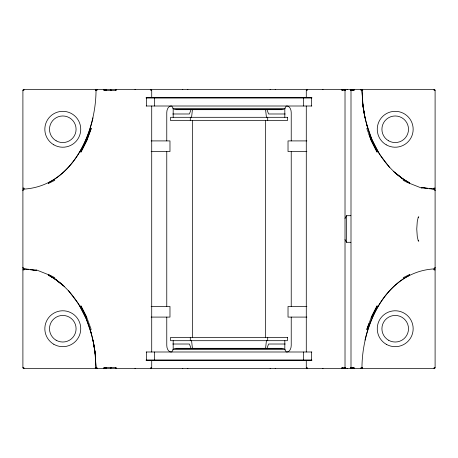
<?xml version="1.0" encoding="UTF-8"?>
<svg xmlns="http://www.w3.org/2000/svg" width="458" height="458" viewBox="0 0 458 458"><rect width="100%" height="100%" fill="white"/><g stroke="black" fill="none" stroke-linecap="round" stroke-linejoin="round"><path stroke-width="0.69" d="M110.699 367.619L110.601 368.598L111.403 367.619M23.009 267.598C24.652 271.949 24.056 268.886 22.9 267.649M434.991 190.402C433.348 186.051 433.944 189.114 435.1 190.351M96.031 90.375A0.996 0.996 0 0 1 97.027 89.384C94.537 89.447 94.915 90.884 97.027 90.381L97.027 89.384L96.323 89.671L96.031 90.375C95.871 132.877 72.152 186 24.119 189.097L23.318 189.463L22.9 190.351M361.969 367.625A0.996 0.996 0 0 1 360.973 368.616C363.463 368.553 363.085 367.116 360.973 367.619L360.973 368.616L361.677 368.329L361.969 367.625C362.129 325.123 385.848 272 433.881 268.903L434.682 268.537L435.1 267.649M351.475 367.619A0.996 0.521 -90 0 0 351.996 368.616L351.292 368.324L351 367.619L351 90.381L351.292 89.676L351.996 89.384A0.996 0.521 90 0 0 351.475 90.381M344.536 90.381A0.996 0.521 -90 0 0 344.015 89.384L344.719 89.676L345.017 90.381L345.017 367.619L344.719 368.324L344.015 368.616A0.996 0.521 -90 0 0 344.536 367.619M191.57 117.305L192.434 109.68L191.152 109.33L189.417 113.985L172.74 113.985M266.43 340.695L265.566 348.32L266.848 348.67L268.583 344.015L285.26 344.015M24.119 189.097L23.896 188.112L23.026 190.333M433.881 268.903L434.104 269.888L434.974 267.667M182.805 89.55L182.416 89.55M275.195 368.45L275.584 368.45M347.353 89.55L346.964 89.55M92.991 117.849C87.552 141.923 75.152 165.51 54.227 179.496L48.794 182.65A0.996 0.968 62.7 0 0 48.273 183.538L54.765 180.338L54.227 179.496M365.009 340.151C370.448 316.077 382.848 292.49 403.773 278.504L409.206 275.35A0.996 0.968 62.7 0 0 409.727 274.462L403.235 277.663L403.773 278.504M371.272 317.371L377.089 305.892L371.272 317.371L366.778 329.52L369.028 323.457M345.017 218.432L346.551 215.701L350.822 215.701M286.313 106.004L284.819 108.334L284.819 117.305M171.687 351.996L173.181 349.666L173.181 340.695M90.295 329.84L93.443 342.235L95.35 354.835L95.212 353.742C91.892 324.762 79.005 295.25 54.227 278.504L54.765 277.663L50.735 275.59L35.695 269.642M367.705 128.16L364.557 115.765L362.65 103.164L362.788 104.258C366.108 133.238 378.995 162.75 403.773 179.496L403.235 180.338L407.265 182.41L422.305 188.358M418.045 217.533L418.807 216.766L417.988 218.266L417.261 221.54L416.757 229L417.261 236.46L417.988 239.734L418.807 241.234L418.045 240.467M48.794 182.65L49.762 182.141M408.238 275.859L409.206 275.35M322.535 89.516L323.033 89.384M135.465 368.484L134.967 368.616M23.896 89.384L434.104 89.384A0.996 0.996 0 0 1 435.1 90.381L435.1 367.619A0.996 0.996 0 0 1 434.104 368.616L23.896 368.616A0.996 0.996 0 0 1 22.9 367.619L22.9 90.381A0.996 0.996 0 0 1 23.896 89.384L23.896 90.381L22.9 90.381M435.1 90.381L434.104 90.381L434.104 89.384M146.073 97.359L311.927 97.359M146.176 98.029L311.824 98.029M146.176 106.004L311.824 106.004M172.781 108.334L285.219 108.334M173.948 109.33L284.052 109.33M175.941 109.68L282.059 109.68M285.26 113.985L268.583 113.985L266.848 109.33L265.566 109.68L266.43 117.305M151.111 140.909L169.975 140.909L169.975 151.546L151.111 151.546M306.889 140.909L288.025 140.909L288.025 151.546L306.889 151.546M22.9 188.112L23.896 188.112M434.104 188.112L435.1 188.112M345.017 239.637L346.551 242.299L350.822 242.299M22.9 269.888L23.896 269.888M434.104 269.888L435.1 269.888M151.111 306.454L169.975 306.454L169.975 317.091L151.111 317.091M306.889 306.454L288.025 306.454L288.025 317.091L306.889 317.091M172.74 344.015L189.417 344.015L191.152 348.67L192.434 348.32L191.57 340.695M175.941 348.32L282.059 348.32M173.948 348.67L284.052 348.67M172.781 349.666L285.219 349.666M146.176 351.996L311.824 351.996M146.176 359.971L311.824 359.971M146.073 360.641L311.927 360.641M22.9 367.619L23.896 367.619L23.896 368.616M435.1 367.619L434.104 367.619L434.104 368.616M429.117 188.713L434.064 189.114L421.801 187.459L424.423 187.963M28.883 269.287L23.936 268.886L36.199 270.541L33.577 270.037M134.967 89.384L135.465 89.516M323.033 368.616L322.535 368.484M425.98 188.324L427.131 188.507M30.869 269.493L32.02 269.676M425.734 188.221L427.045 188.473L421.532 187.379L424.114 187.946M32.266 269.779L30.955 269.527L36.468 270.621L33.886 270.054M409.727 183.538A0.996 0.968 -62.7 0 0 409.206 182.65L406.349 181.076M48.273 274.462A0.996 0.968 -62.7 0 0 48.794 275.35L54.227 278.504M408.433 182.244L409.206 182.65M48.794 275.35L49.567 275.756M403.773 179.496L407.128 181.528M50.872 276.472L53.351 277.943M409.412 182.759L402.141 178.408L394.876 172.666L403.756 179.525L393.725 171.636M48.588 275.241L55.859 279.592L63.124 285.334L54.244 278.475L64.275 286.365M404.649 180.057L405.513 180.584M275.584 89.55L275.195 89.55M346.964 368.45L347.353 368.45M182.416 368.45L182.805 368.45M389.506 167.359L379.367 153.951L371.713 139.123L366.32 123.276M68.494 290.641L78.633 304.049L86.287 318.877L91.68 334.724M171.687 106.004L173.181 108.334L173.181 117.305M286.313 351.996L284.819 349.666L284.819 340.695M86.728 317.371L80.911 305.892L86.728 317.371L91.222 329.52M366.778 128.48L371.272 140.629L377.089 152.108L371.272 140.629L369.028 134.543M111.403 90.381L110.601 89.402L110.699 90.381M352.408 90.381L352.408 89.384A0.996 0.704 -90 0 0 351.704 90.381M352.408 367.619L352.408 368.616A0.996 0.704 -90 0 1 351.704 367.619M346.551 215.701L346.551 242.299M311.388 97.359L311.388 106.004M311.388 351.996L311.388 360.641M306.282 97.359L306.282 90.381L307.272 90.381L307.272 89.384A0.996 0.83 -90 0 0 306.442 90.381M306.282 106.004L306.282 351.996M306.282 360.641L306.282 367.619L307.272 367.619L307.272 368.616A0.996 0.83 -90 0 1 306.442 367.619M303.408 98.029L303.408 106.004M303.408 351.996L303.408 359.971M291.231 140.909L291.231 112.651A6.652 4.277 -90 0 0 286.96 106.004M291.231 151.546L291.231 306.454M291.231 317.091L291.231 345.349A6.652 4.277 -90 0 1 286.96 351.996M270.14 89.516L270.14 89.384A0.996 0.704 -90 0 1 270.489 89.516M270.14 368.484L270.14 368.616A0.996 0.704 -90 0 0 270.489 368.484M267.707 117.305L267.707 120.631M267.707 337.369L267.707 340.695M265.566 120.631L265.566 337.369M192.434 120.631L192.434 337.369M190.293 117.305L190.293 120.631M190.293 337.369L190.293 340.695M187.86 89.516L187.86 89.384A0.996 0.704 -90 0 0 187.511 89.516M187.86 368.484L187.86 368.616A0.996 0.704 -90 0 1 187.511 368.484M166.769 140.909L166.769 112.651A6.652 4.277 -90 0 1 171.04 106.004M166.769 151.546L166.769 306.454M166.769 317.091L166.769 345.349A6.652 4.277 -90 0 0 171.04 351.996M154.592 98.029L154.592 106.004M154.592 351.996L154.592 359.971M151.718 97.359L151.718 90.381L150.728 90.381L150.728 89.384A0.996 0.83 -90 0 1 151.558 90.381M151.718 106.004L151.718 351.996M151.718 360.641L151.718 367.619L150.728 367.619L150.728 368.616A0.996 0.83 -90 0 0 151.558 367.619M146.612 97.359L146.612 106.004M146.612 351.996L146.612 360.641M105.592 90.381L105.592 89.384A0.996 0.704 90 0 1 106.296 90.381M105.592 367.619L105.592 368.616A0.996 0.704 -90 0 0 106.296 367.619M104.51 90.381A0.996 0.824 90 0 0 103.685 89.384L103.685 90.381L116.303 90.381L116.303 89.384A0.996 0.824 -90 0 0 115.479 90.381M342.521 90.381A0.996 0.824 90 0 0 341.697 89.384L341.697 90.381C344.118 91.108 348.074 89.974 344.015 89.384A0.996 0.996 0 0 1 345.017 90.381M351 90.381A0.996 0.996 0 0 1 351.996 89.384C347.937 89.974 351.893 91.108 354.315 90.381L354.315 89.384A0.996 0.824 -90 0 0 353.49 90.381M353.49 367.619A0.996 0.824 -90 0 0 354.315 368.616L354.315 367.619C351.893 366.892 347.937 368.026 351.996 368.616A0.996 0.996 0 0 1 351 367.619M345.017 367.619A0.996 0.996 0 0 1 344.015 368.616C348.074 368.026 344.118 366.892 341.697 367.619L341.697 368.616A0.996 0.824 -90 0 0 342.521 367.619M115.479 367.619A0.996 0.824 90 0 0 116.303 368.616L116.303 367.619L103.685 367.619L103.685 368.616A0.996 0.824 -90 0 0 104.51 367.619M407.311 181.975L407.265 182.41L408.33 182.765L407.311 181.975M91.222 128.48L86.728 140.629L80.911 152.108L86.728 140.629L91.222 128.48M362.003 90.375L360.973 90.381L360.973 89.384C362.032 89.024 363.938 90.701 362.003 90.375M96.031 367.614C94.085 367.31 95.911 368.953 97.027 368.616L97.027 367.619L96.031 367.625L94.88 350.983L92.991 340.151L95.212 353.742L96.048 367.814L97.027 368.616A0.996 0.996 0 0 1 96.031 367.625M287.384 117.305L170.616 117.305L170.616 120.631L287.384 120.631L287.384 117.305M287.384 337.369L170.616 337.369L170.616 340.695L287.384 340.695L287.384 337.369M361.356 89.459L360.973 89.384A0.996 0.996 0 0 1 361.969 90.375L363.12 107.017L365.009 117.849L362.788 104.258L361.952 90.186L361.356 89.459M50.701 275.888L48.829 274.972L50.701 275.888M388.561 340.242A13.299 13.299 0 0 0 408.507 328.724A13.299 13.299 0 0 0 388.561 317.211A13.299 13.299 0 0 0 388.561 340.242M386.237 344.273A17.948 17.948 0 0 0 413.162 328.724A17.948 17.948 0 0 0 386.237 313.18A17.948 17.948 0 0 0 386.237 344.273M388.561 140.789A13.299 13.299 0 0 0 408.507 129.276A13.299 13.299 0 0 0 388.561 117.758A13.299 13.299 0 0 0 388.561 140.789M386.237 144.82A17.948 17.948 0 0 0 413.162 129.276A17.948 17.948 0 0 0 386.237 113.727A17.948 17.948 0 0 0 386.237 144.82M56.139 340.242A13.299 13.299 0 0 0 76.085 328.724A13.299 13.299 0 0 0 56.139 317.211A13.299 13.299 0 0 0 56.139 340.242M53.815 344.273A17.948 17.948 0 0 0 80.74 328.724A17.948 17.948 0 0 0 53.815 313.18A17.948 17.948 0 0 0 53.815 344.273M56.139 140.789A13.299 13.299 0 0 0 76.085 129.276A13.299 13.299 0 0 0 56.139 117.758A13.299 13.299 0 0 0 56.139 140.789M53.815 144.82A17.948 17.948 0 0 0 80.74 129.276A17.948 17.948 0 0 0 53.815 113.727A17.948 17.948 0 0 0 53.815 144.82"/></g></svg>
